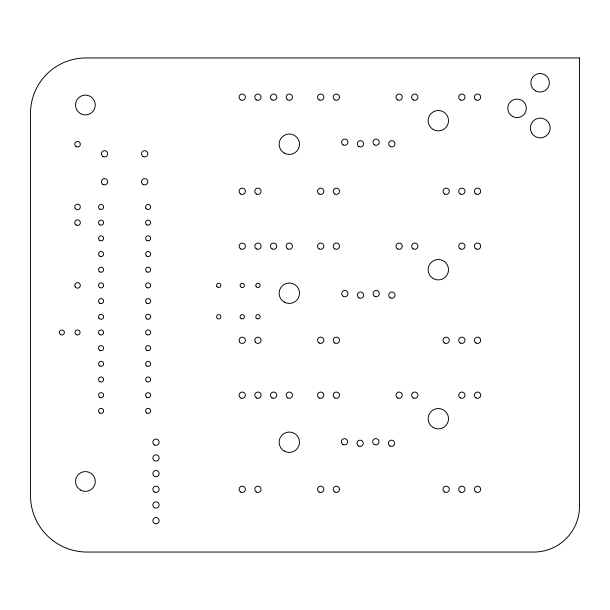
<?xml version="1.0" encoding="UTF-8"?>
<svg xmlns="http://www.w3.org/2000/svg" width="610" height="610" viewBox="0 0 610 610"><rect width="100%" height="100%" fill="white"/><g stroke="black" fill="none" stroke-linecap="round" stroke-linejoin="round"><path stroke-width="0.91" d="M579.5 57.95L85.957 57.95A55.457 55.457 0 0 0 30.5 113.407L30.5 495.48A56.555 56.555 0 0 0 87.055 552.05L533.742 552.05A45.735 45.735 0 0 0 579.5 506.315L579.5 57.95M80.459 490.021A9.882 9.882 0 0 0 95.282 481.465A9.882 9.882 0 0 0 80.459 472.91A9.882 9.882 0 0 0 80.459 490.021M80.459 113.567A9.882 9.882 0 0 0 95.282 105.004A9.882 9.882 0 0 0 80.459 96.449A9.882 9.882 0 0 0 80.459 113.567M433.237 427.549A10.187 10.187 0 0 0 448.518 418.719A10.187 10.187 0 0 0 433.237 409.897A10.187 10.187 0 0 0 433.237 427.549M284.222 451.072A10.187 10.187 0 0 0 299.502 442.25A10.187 10.187 0 0 0 284.222 433.428A10.187 10.187 0 0 0 284.222 451.072M433.237 278.534A10.187 10.187 0 0 0 448.518 269.704A10.187 10.187 0 0 0 433.237 260.882A10.187 10.187 0 0 0 433.237 278.534M284.222 302.057A10.187 10.187 0 0 0 299.502 293.235A10.187 10.187 0 0 0 284.222 284.412A10.187 10.187 0 0 0 284.222 302.057M433.237 129.518A10.187 10.187 0 0 0 448.518 120.696A10.187 10.187 0 0 0 433.237 111.866A10.187 10.187 0 0 0 433.237 129.518M284.222 153.049A10.187 10.187 0 0 0 299.502 144.219A10.187 10.187 0 0 0 284.222 135.397A10.187 10.187 0 0 0 284.222 153.049M256.863 318.633A2.158 2.158 0 0 0 260.104 316.765A2.158 2.158 0 0 0 256.863 314.89A2.158 2.158 0 0 0 256.863 318.633M241.179 318.633A2.158 2.158 0 0 0 244.419 316.765A2.158 2.158 0 0 0 241.179 314.89A2.158 2.158 0 0 0 241.179 318.633M256.07 286.471A2.158 2.158 0 0 0 259.814 286.471A2.158 2.158 0 0 0 257.946 283.231A2.158 2.158 0 0 0 256.07 286.471M240.386 286.471A2.158 2.158 0 0 0 244.13 286.471A2.158 2.158 0 0 0 242.254 283.231A2.158 2.158 0 0 0 240.386 286.471M146.88 413.069A2.531 2.531 0 0 0 150.678 410.881A2.531 2.531 0 0 0 146.88 408.685A2.531 2.531 0 0 0 146.88 413.069M146.88 397.384A2.531 2.531 0 0 0 150.678 395.196A2.531 2.531 0 0 0 146.88 393A2.531 2.531 0 0 0 146.88 397.384M146.88 381.7A2.531 2.531 0 0 0 150.678 379.504A2.531 2.531 0 0 0 146.88 377.315A2.531 2.531 0 0 0 146.88 381.7M146.88 366.015A2.531 2.531 0 0 0 150.678 363.819A2.531 2.531 0 0 0 146.88 361.631A2.531 2.531 0 0 0 146.88 366.015M146.88 350.331A2.531 2.531 0 0 0 150.678 348.135A2.531 2.531 0 0 0 146.88 345.946A2.531 2.531 0 0 0 146.88 350.331M146.88 334.646A2.531 2.531 0 0 0 150.678 332.45A2.531 2.531 0 0 0 146.88 330.254A2.531 2.531 0 0 0 146.88 334.646M146.88 318.954A2.531 2.531 0 0 0 150.678 316.765A2.531 2.531 0 0 0 146.88 314.569A2.531 2.531 0 0 0 146.88 318.954M146.88 303.269A2.531 2.531 0 0 0 150.678 301.081A2.531 2.531 0 0 0 146.88 298.885A2.531 2.531 0 0 0 146.88 303.269M146.88 287.584A2.531 2.531 0 0 0 150.678 285.396A2.531 2.531 0 0 0 146.88 283.2A2.531 2.531 0 0 0 146.88 287.584M146.88 271.9A2.531 2.531 0 0 0 150.678 269.704A2.531 2.531 0 0 0 146.88 267.515A2.531 2.531 0 0 0 146.88 271.9M146.88 256.215A2.531 2.531 0 0 0 150.678 254.019A2.531 2.531 0 0 0 146.88 251.831A2.531 2.531 0 0 0 146.88 256.215M146.88 240.531A2.531 2.531 0 0 0 150.678 238.335A2.531 2.531 0 0 0 146.88 236.146A2.531 2.531 0 0 0 146.88 240.531M146.88 224.846A2.531 2.531 0 0 0 150.678 222.65A2.531 2.531 0 0 0 146.88 220.454A2.531 2.531 0 0 0 146.88 224.846M145.95 208.231A2.531 2.531 0 0 0 150.334 208.231A2.531 2.531 0 0 0 148.146 204.434A2.531 2.531 0 0 0 145.95 208.231M99.819 209.154A2.531 2.531 0 0 0 103.616 206.965A2.531 2.531 0 0 0 99.819 204.769A2.531 2.531 0 0 0 99.819 209.154M99.819 224.846A2.531 2.531 0 0 0 103.616 222.65A2.531 2.531 0 0 0 99.819 220.454A2.531 2.531 0 0 0 99.819 224.846M99.819 240.531A2.531 2.531 0 0 0 103.616 238.335A2.531 2.531 0 0 0 99.819 236.146A2.531 2.531 0 0 0 99.819 240.531M99.819 256.215A2.531 2.531 0 0 0 103.616 254.019A2.531 2.531 0 0 0 99.819 251.831A2.531 2.531 0 0 0 99.819 256.215M99.819 271.9A2.531 2.531 0 0 0 103.616 269.704A2.531 2.531 0 0 0 99.819 267.515A2.531 2.531 0 0 0 99.819 271.9M99.819 287.584A2.531 2.531 0 0 0 103.616 285.396A2.531 2.531 0 0 0 99.819 283.2A2.531 2.531 0 0 0 99.819 287.584M99.819 303.269A2.531 2.531 0 0 0 103.616 301.081A2.531 2.531 0 0 0 99.819 298.885A2.531 2.531 0 0 0 99.819 303.269M98.896 318.031A2.531 2.531 0 0 0 103.281 318.031A2.531 2.531 0 0 0 101.085 314.234A2.531 2.531 0 0 0 98.896 318.031M99.819 334.646A2.531 2.531 0 0 0 103.616 332.45A2.531 2.531 0 0 0 99.819 330.254A2.531 2.531 0 0 0 99.819 334.646M99.819 350.331A2.531 2.531 0 0 0 103.616 348.135A2.531 2.531 0 0 0 99.819 345.946A2.531 2.531 0 0 0 99.819 350.331M99.819 366.015A2.531 2.531 0 0 0 103.616 363.819A2.531 2.531 0 0 0 99.819 361.631A2.531 2.531 0 0 0 99.819 366.015M99.819 381.7A2.531 2.531 0 0 0 103.616 379.504A2.531 2.531 0 0 0 99.819 377.315A2.531 2.531 0 0 0 99.819 381.7M99.819 397.384A2.531 2.531 0 0 0 103.616 395.196A2.531 2.531 0 0 0 99.819 393A2.531 2.531 0 0 0 99.819 397.384M99.819 413.069A2.531 2.531 0 0 0 103.616 410.881A2.531 2.531 0 0 0 99.819 408.685A2.531 2.531 0 0 0 99.819 413.069M535.466 90.798A9.264 9.264 0 0 0 549.366 82.777A9.264 9.264 0 0 0 535.466 74.755A9.264 9.264 0 0 0 535.466 90.798M512.43 116.365A9.264 9.264 0 0 0 526.331 108.344A9.264 9.264 0 0 0 512.43 100.322A9.264 9.264 0 0 0 512.43 116.365M531.729 132.919A9.882 9.882 0 0 0 548.84 132.919A9.882 9.882 0 0 0 540.285 118.096A9.882 9.882 0 0 0 531.729 132.919M154.414 507.718A3.149 3.149 0 0 0 159.134 504.996A3.149 3.149 0 0 0 154.414 502.266A3.149 3.149 0 0 0 154.414 507.718M154.414 444.98A3.149 3.149 0 0 0 159.134 442.25A3.149 3.149 0 0 0 154.414 439.52A3.149 3.149 0 0 0 154.414 444.98M154.414 523.403A3.149 3.149 0 0 0 159.134 520.681A3.149 3.149 0 0 0 154.414 517.951A3.149 3.149 0 0 0 154.414 523.403M154.414 460.664A3.149 3.149 0 0 0 159.134 457.935A3.149 3.149 0 0 0 154.414 455.205A3.149 3.149 0 0 0 154.414 460.664M154.414 476.349A3.149 3.149 0 0 0 159.134 473.619A3.149 3.149 0 0 0 154.414 470.897A3.149 3.149 0 0 0 154.414 476.349M154.414 492.034A3.149 3.149 0 0 0 159.134 489.304A3.149 3.149 0 0 0 154.414 486.582A3.149 3.149 0 0 0 154.414 492.034M343.194 144.913A3.149 3.149 0 0 0 347.921 142.183A3.149 3.149 0 0 0 343.194 139.454A3.149 3.149 0 0 0 343.194 144.913M358.878 146.514A3.149 3.149 0 0 0 363.606 143.792A3.149 3.149 0 0 0 358.878 141.062A3.149 3.149 0 0 0 358.878 146.514M374.57 144.913A3.149 3.149 0 0 0 379.29 142.183A3.149 3.149 0 0 0 374.57 139.454A3.149 3.149 0 0 0 374.57 144.913M390.255 146.514A3.149 3.149 0 0 0 394.975 143.792A3.149 3.149 0 0 0 390.255 141.062A3.149 3.149 0 0 0 390.255 146.514M343.255 296.33A3.149 3.149 0 0 0 347.982 293.608A3.149 3.149 0 0 0 343.255 290.878A3.149 3.149 0 0 0 343.255 296.33M358.939 297.878A3.149 3.149 0 0 0 363.667 295.148A3.149 3.149 0 0 0 358.939 292.426A3.149 3.149 0 0 0 358.939 297.878M374.631 296.33A3.149 3.149 0 0 0 379.351 293.608A3.149 3.149 0 0 0 374.631 290.878A3.149 3.149 0 0 0 374.631 296.33M390.316 297.878A3.149 3.149 0 0 0 395.036 295.148A3.149 3.149 0 0 0 390.316 292.426A3.149 3.149 0 0 0 390.316 297.878M342.889 444.484A3.149 3.149 0 0 0 347.608 441.754A3.149 3.149 0 0 0 342.889 439.025A3.149 3.149 0 0 0 342.889 444.484M358.573 446.024A3.149 3.149 0 0 0 363.293 443.302A3.149 3.149 0 0 0 358.573 440.572A3.149 3.149 0 0 0 358.573 446.024M374.258 444.484A3.149 3.149 0 0 0 378.985 441.754A3.149 3.149 0 0 0 374.258 439.025A3.149 3.149 0 0 0 374.258 444.484M389.942 446.024A3.149 3.149 0 0 0 394.67 443.302A3.149 3.149 0 0 0 389.942 440.572A3.149 3.149 0 0 0 389.942 446.024M60.603 334.646A2.531 2.531 0 0 0 64.401 332.45A2.531 2.531 0 0 0 60.603 330.254A2.531 2.531 0 0 0 60.603 334.646M76.288 334.646A2.531 2.531 0 0 0 80.085 332.45A2.531 2.531 0 0 0 76.288 330.254A2.531 2.531 0 0 0 76.288 334.646M76.166 225.06A2.776 2.776 0 0 0 80.337 222.65A2.776 2.776 0 0 0 76.166 220.24A2.776 2.776 0 0 0 76.166 225.06M75.152 286.784A2.776 2.776 0 0 0 79.963 286.784A2.776 2.776 0 0 0 77.554 282.613A2.776 2.776 0 0 0 75.152 286.784M75.152 208.353A2.776 2.776 0 0 0 79.963 208.353A2.776 2.776 0 0 0 77.554 204.182A2.776 2.776 0 0 0 75.152 208.353M76.166 146.629A2.776 2.776 0 0 0 80.337 144.219A2.776 2.776 0 0 0 76.166 141.817A2.776 2.776 0 0 0 76.166 146.629M102.968 156.518A3.149 3.149 0 0 0 107.695 153.796A3.149 3.149 0 0 0 102.968 151.066A3.149 3.149 0 0 0 102.968 156.518M143.114 156.518A3.149 3.149 0 0 0 147.833 153.796A3.149 3.149 0 0 0 143.114 151.066A3.149 3.149 0 0 0 143.114 156.518M102.968 184.433A3.149 3.149 0 0 0 107.695 181.704A3.149 3.149 0 0 0 102.968 178.982A3.149 3.149 0 0 0 102.968 184.433M143.114 184.433A3.149 3.149 0 0 0 147.833 181.704A3.149 3.149 0 0 0 143.114 178.982A3.149 3.149 0 0 0 143.114 184.433M240.683 397.918A3.149 3.149 0 0 0 245.403 395.196A3.149 3.149 0 0 0 240.683 392.466A3.149 3.149 0 0 0 240.683 397.918M256.368 397.918A3.149 3.149 0 0 0 261.095 395.196A3.149 3.149 0 0 0 256.368 392.466A3.149 3.149 0 0 0 256.368 397.918M287.737 397.918A3.149 3.149 0 0 0 292.464 395.196A3.149 3.149 0 0 0 287.737 392.466A3.149 3.149 0 0 0 287.737 397.918M272.052 397.918A3.149 3.149 0 0 0 276.78 395.196A3.149 3.149 0 0 0 272.052 392.466A3.149 3.149 0 0 0 272.052 397.918M475.968 492.034A3.149 3.149 0 0 0 480.695 489.304A3.149 3.149 0 0 0 475.968 486.582A3.149 3.149 0 0 0 475.968 492.034M397.537 397.918A3.149 3.149 0 0 0 402.264 395.196A3.149 3.149 0 0 0 397.537 392.466A3.149 3.149 0 0 0 397.537 397.918M460.283 397.918A3.149 3.149 0 0 0 465.003 395.196A3.149 3.149 0 0 0 460.283 392.466A3.149 3.149 0 0 0 460.283 397.918M444.599 492.034A3.149 3.149 0 0 0 449.318 489.304A3.149 3.149 0 0 0 444.599 486.582A3.149 3.149 0 0 0 444.599 492.034M240.683 492.034A3.149 3.149 0 0 0 245.403 489.304A3.149 3.149 0 0 0 240.683 486.582A3.149 3.149 0 0 0 240.683 492.034M475.968 397.918A3.149 3.149 0 0 0 480.695 395.196A3.149 3.149 0 0 0 475.968 392.466A3.149 3.149 0 0 0 475.968 397.918M334.798 492.034A3.149 3.149 0 0 0 339.518 489.304A3.149 3.149 0 0 0 334.798 486.582A3.149 3.149 0 0 0 334.798 492.034M413.222 397.918A3.149 3.149 0 0 0 417.949 395.196A3.149 3.149 0 0 0 413.222 392.466A3.149 3.149 0 0 0 413.222 397.918M256.368 492.034A3.149 3.149 0 0 0 261.095 489.304A3.149 3.149 0 0 0 256.368 486.582A3.149 3.149 0 0 0 256.368 492.034M319.114 397.918A3.149 3.149 0 0 0 323.834 395.196A3.149 3.149 0 0 0 319.114 392.466A3.149 3.149 0 0 0 319.114 397.918M334.798 397.918A3.149 3.149 0 0 0 339.518 395.196A3.149 3.149 0 0 0 334.798 392.466A3.149 3.149 0 0 0 334.798 397.918M319.114 492.034A3.149 3.149 0 0 0 323.834 489.304A3.149 3.149 0 0 0 319.114 486.582A3.149 3.149 0 0 0 319.114 492.034M460.283 492.034A3.149 3.149 0 0 0 465.003 489.304A3.149 3.149 0 0 0 460.283 486.582A3.149 3.149 0 0 0 460.283 492.034M216.855 286.471A2.158 2.158 0 0 0 220.599 286.471A2.158 2.158 0 0 0 218.731 283.231A2.158 2.158 0 0 0 216.855 286.471M217.648 318.633A2.158 2.158 0 0 0 220.889 316.765A2.158 2.158 0 0 0 217.648 314.89A2.158 2.158 0 0 0 217.648 318.633M240.683 248.903A3.149 3.149 0 0 0 245.403 246.181A3.149 3.149 0 0 0 240.683 243.451A3.149 3.149 0 0 0 240.683 248.903M256.368 248.903A3.149 3.149 0 0 0 261.095 246.181A3.149 3.149 0 0 0 256.368 243.451A3.149 3.149 0 0 0 256.368 248.903M287.737 248.903A3.149 3.149 0 0 0 292.464 246.181A3.149 3.149 0 0 0 287.737 243.451A3.149 3.149 0 0 0 287.737 248.903M272.052 248.903A3.149 3.149 0 0 0 276.78 246.181A3.149 3.149 0 0 0 272.052 243.451A3.149 3.149 0 0 0 272.052 248.903M475.968 343.018A3.149 3.149 0 0 0 480.695 340.296A3.149 3.149 0 0 0 475.968 337.566A3.149 3.149 0 0 0 475.968 343.018M397.537 248.903A3.149 3.149 0 0 0 402.264 246.181A3.149 3.149 0 0 0 397.537 243.451A3.149 3.149 0 0 0 397.537 248.903M460.283 248.903A3.149 3.149 0 0 0 465.003 246.181A3.149 3.149 0 0 0 460.283 243.451A3.149 3.149 0 0 0 460.283 248.903M444.599 343.018A3.149 3.149 0 0 0 449.318 340.296A3.149 3.149 0 0 0 444.599 337.566A3.149 3.149 0 0 0 444.599 343.018M239.532 341.867A3.149 3.149 0 0 0 244.984 341.867A3.149 3.149 0 0 0 242.254 337.147A3.149 3.149 0 0 0 239.532 341.867M475.968 248.903A3.149 3.149 0 0 0 480.695 246.181A3.149 3.149 0 0 0 475.968 243.451A3.149 3.149 0 0 0 475.968 248.903M334.798 343.018A3.149 3.149 0 0 0 339.518 340.296A3.149 3.149 0 0 0 334.798 337.566A3.149 3.149 0 0 0 334.798 343.018M413.222 248.903A3.149 3.149 0 0 0 417.949 246.181A3.149 3.149 0 0 0 413.222 243.451A3.149 3.149 0 0 0 413.222 248.903M255.216 341.867A3.149 3.149 0 0 0 260.668 341.867A3.149 3.149 0 0 0 257.946 337.147A3.149 3.149 0 0 0 255.216 341.867M319.114 248.903A3.149 3.149 0 0 0 323.834 246.181A3.149 3.149 0 0 0 319.114 243.451A3.149 3.149 0 0 0 319.114 248.903M334.798 248.903A3.149 3.149 0 0 0 339.518 246.181A3.149 3.149 0 0 0 334.798 243.451A3.149 3.149 0 0 0 334.798 248.903M319.114 343.018A3.149 3.149 0 0 0 323.834 340.296A3.149 3.149 0 0 0 319.114 337.566A3.149 3.149 0 0 0 319.114 343.018M460.283 343.018A3.149 3.149 0 0 0 465.003 340.296A3.149 3.149 0 0 0 460.283 337.566A3.149 3.149 0 0 0 460.283 343.018M240.683 99.895A3.149 3.149 0 0 0 245.403 97.165A3.149 3.149 0 0 0 240.683 94.436A3.149 3.149 0 0 0 240.683 99.895M256.368 99.895A3.149 3.149 0 0 0 261.095 97.165A3.149 3.149 0 0 0 256.368 94.436A3.149 3.149 0 0 0 256.368 99.895M287.737 99.895A3.149 3.149 0 0 0 292.464 97.165A3.149 3.149 0 0 0 287.737 94.436A3.149 3.149 0 0 0 287.737 99.895M272.052 99.895A3.149 3.149 0 0 0 276.78 97.165A3.149 3.149 0 0 0 272.052 94.436A3.149 3.149 0 0 0 272.052 99.895M475.968 194.003A3.149 3.149 0 0 0 480.695 191.281A3.149 3.149 0 0 0 475.968 188.551A3.149 3.149 0 0 0 475.968 194.003M397.537 99.895A3.149 3.149 0 0 0 402.264 97.165A3.149 3.149 0 0 0 397.537 94.436A3.149 3.149 0 0 0 397.537 99.895M460.283 99.895A3.149 3.149 0 0 0 465.003 97.165A3.149 3.149 0 0 0 460.283 94.436A3.149 3.149 0 0 0 460.283 99.895M444.599 194.003A3.149 3.149 0 0 0 449.318 191.281A3.149 3.149 0 0 0 444.599 188.551A3.149 3.149 0 0 0 444.599 194.003M240.683 194.003A3.149 3.149 0 0 0 245.403 191.281A3.149 3.149 0 0 0 240.683 188.551A3.149 3.149 0 0 0 240.683 194.003M475.968 99.895A3.149 3.149 0 0 0 480.695 97.165A3.149 3.149 0 0 0 475.968 94.436A3.149 3.149 0 0 0 475.968 99.895M334.798 194.003A3.149 3.149 0 0 0 339.518 191.281A3.149 3.149 0 0 0 334.798 188.551A3.149 3.149 0 0 0 334.798 194.003M413.222 99.895A3.149 3.149 0 0 0 417.949 97.165A3.149 3.149 0 0 0 413.222 94.436A3.149 3.149 0 0 0 413.222 99.895M256.368 194.003A3.149 3.149 0 0 0 261.095 191.281A3.149 3.149 0 0 0 256.368 188.551A3.149 3.149 0 0 0 256.368 194.003M319.114 99.895A3.149 3.149 0 0 0 323.834 97.165A3.149 3.149 0 0 0 319.114 94.436A3.149 3.149 0 0 0 319.114 99.895M334.798 99.895A3.149 3.149 0 0 0 339.518 97.165A3.149 3.149 0 0 0 334.798 94.436A3.149 3.149 0 0 0 334.798 99.895M319.114 194.003A3.149 3.149 0 0 0 323.834 191.281A3.149 3.149 0 0 0 319.114 188.551A3.149 3.149 0 0 0 319.114 194.003M460.283 194.003A3.149 3.149 0 0 0 465.003 191.281A3.149 3.149 0 0 0 460.283 188.551A3.149 3.149 0 0 0 460.283 194.003"/></g></svg>
